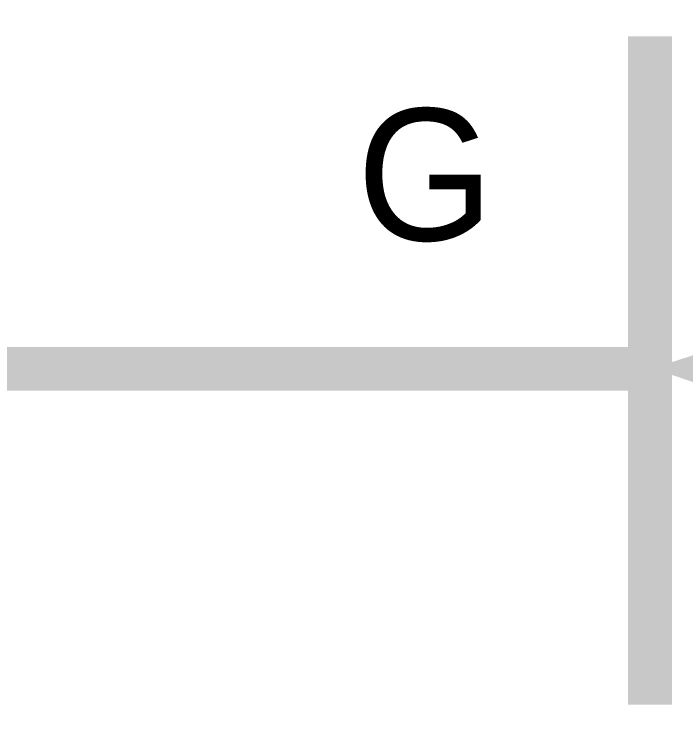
# Model space of a CAD drawing. Header units: inches. Extents: x 0 to 22.3, y 0 to 15.7.
# Drawn here: x 18.4101 to 18.5903, y 13.6034 to 13.7947 of the extents above; entities that cross this region are included whole.
import ezdxf

# ---------------------------------------------------------------- set-up
doc = ezdxf.new("R2010")
doc.units = ezdxf.units.IN
doc.header["$MEASUREMENT"] = 0
doc.layers.add('Sheet', color=255, linetype='Continuous')

msp = doc.modelspace()

# ---------------------------------------------------------------- linework, layer by layer
at = {"layer": 'Sheet'}
for points in [[(18.58068, 13.78877, 0.0118, 0.0118, 0), (18.58068, 13.60932, 0.0118, 0.0118, 0)], [(18.50023, 13.69949, 0.0118, 0.0118, 0), (18.40033, 13.69949, 0.0118, 0.0118, 0)], [(18.50023, 13.69949, 0.0118, 0.0118, 0), (18.58068, 13.69949, 0.0118, 0.0118, 0)]]:
    msp.add_lwpolyline(points, format="xyseb", dxfattribs=at)
msp.add_lwpolyline([(18.60013, 13.69949, 0.0118, 0.0118, 0), (18.66025, 13.67916, 0.0118, 0.0118, 0), (18.66025, 13.71894, 0.0118, 0.0118, 0), (18.60013, 13.69949, 0.0118, 0.0118, 0)], format="xyseb", close=True, dxfattribs=at)

# ---------------------------------------------------------------- texts
msp.add_text('G', height=0.03536, dxfattribs=at).set_placement((18.502, 13.73396))

doc.saveas('drawing.dxf')
